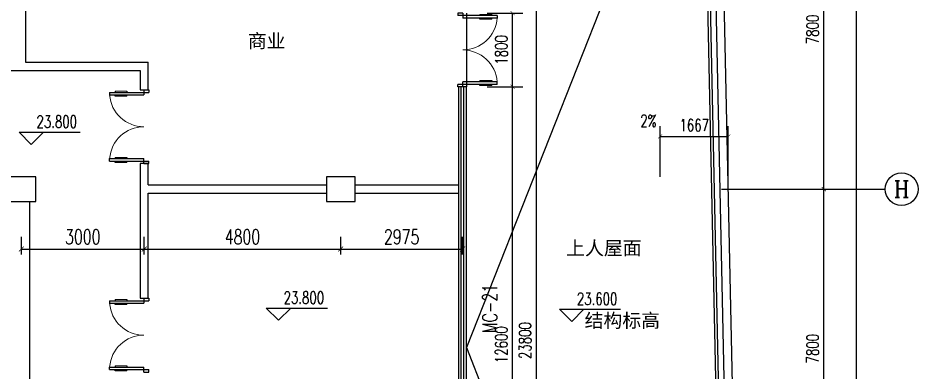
# Model space of a CAD drawing. Header units: millimetres. Extents: x 2680932 to 6187768, y 127588 to 383208.
# Drawn here: x 2762854 to 2784837, y 191175 to 199823 of the extents above; entities that cross this region are included whole.
import ezdxf
from ezdxf.enums import TextEntityAlignment as Align

# ---------------------------------------------------------------- set-up
doc = ezdxf.new("R2010")
doc.units = ezdxf.units.MM
doc.header["$LTSCALE"] = 20
for name, color, linetype in [('AXIS', 3, 'Continuous'), ('AXIS_TEXT', 7, 'Continuous'), ('COLUMN', 9, 'Continuous'), ('CURTWALL', 4, 'Continuous'), ('DIM_ELEV', 3, 'Continuous'), ('DIM_SYMB', 3, 'Continuous'), ('PUB_DIM', 3, 'Continuous'), ('PUB_TEXT', 41, 'Continuous'), ('WALL', 3, 'Continuous'), ('WINDOW', 4, 'Continuous'), ('WINDOW_TEXT', 183, 'Continuous'), ('屋面排水', 210, 'Continuous'), ('细线', 8, 'Continuous'), ('装饰一', 201, 'Continuous'), ('阳台栏杆', 149, 'Continuous')]:
    doc.layers.add(name, color=color, linetype=linetype)
doc.styles.add('_TCH_AXIS', font='COMPLEX', dxfattribs={"bigfont": 'GBCBIG'})
doc.styles.add('_TCH_DIM', font='SIMPLEX', dxfattribs={"bigfont": 'GBCBIG'})
doc.styles.add('_TCH_DIM_T3', font='SIMPLEX', dxfattribs={"width": 0.705882, "bigfont": 'GBCBIG'})
doc.styles.add('_TCH_WINDOW', font='SIMPLEX', dxfattribs={"bigfont": 'GBCBIG'})
doc.styles.add('COMPLEX', font='complex')
doc.styles.get("Standard").update_dxf_attribs({"font": '', "width": 0.8})
doc.styles.get('Standard').set_extended_font_data('YouYuan')
doc.dimstyles.new('_TCH_ARCH&&100', dxfattribs={"dimtxt": 297.5, "dimasz": 100, "dimexe": 250, "dimexo": 300, "dimgap": 126.25, "dimtad": 1, "dimdec": 0, "dimzin": 0, "dimdsep": 46, "dimtxsty": '_TCH_DIM_T3', "dimblk": 'ARCHTICK', "dimcen": 0.09, "dimclrt": 7, "dimazin": 2, "dimtfac": 1, "dimtdec": 0, "dimtix": 1, "dimtmove": 2, "dimatfit": 3, "dimfxl": 1, "dimtolj": 1, "dimtzin": 0, "dimarcsym": 0})
doc.dimstyles.new('_TCH_ARCH&&120', dxfattribs={"dimtxt": 357, "dimasz": 120, "dimexe": 300, "dimexo": 360, "dimgap": 120, "dimtad": 1, "dimdec": 0, "dimzin": 0, "dimdsep": 46, "dimtxsty": '_TCH_DIM_T3', "dimblk": 'ARCHTICK', "dimcen": 0.09, "dimclrt": 7, "dimazin": 2, "dimtfac": 1, "dimtdec": 0, "dimtix": 1, "dimtmove": 2, "dimatfit": 3, "dimfxl": 1, "dimtolj": 1, "dimtzin": 0, "dimarcsym": 0})

# ---------------------------------------------------------------- blocks, each defined once
blk = doc.blocks.new('_ArchTick')
at = {"color": 0, "linetype": 'ByBlock', "lineweight": -3, "const_width": 0.15}
blk.add_lwpolyline([(-0.5, -0.5), (0.5, 0.5)], dxfattribs=at)
blk = doc.blocks.new('*D138')
at = {"layer": 'Defpoints', "color": 0, "lineweight": -3, "transparency": 16777216}
for p in [(2765937, 194178), (2762937, 193689), (2765937, 193689)]:
    blk.add_point(p, dxfattribs=at)
at = {"layer": 'PUB_DIM', "color": 0, "lineweight": -2, "transparency": 16777216}
for p, q in [((2762937, 194049), (2762937, 194478)), ((2765937, 194049), (2765937, 194478)), ((2762937, 194178), (2765937, 194178))]:
    blk.add_line(p, q, dxfattribs=at)
at = {"layer": 'PUB_DIM', "color": 0, "lineweight": -2, "transparency": 16777216, "xscale": 120, "yscale": 120, "zscale": 120, "rotation": 180}
blk.add_blockref('_ArchTick', (2762937, 194178), dxfattribs=at)
at = {"layer": 'PUB_DIM', "color": 0, "lineweight": -2, "transparency": 16777216, "xscale": 120, "yscale": 120, "zscale": 120}
blk.add_blockref('_ArchTick', (2765937, 194178), dxfattribs=at)
at = {"layer": 'PUB_DIM', "color": 7, "transparency": 16777216, "insert": (2764437, 194477), "char_height": 357, "attachment_point": 5, "style": '_TCH_DIM_T3'}
blk.add_mtext('\\A1;3000', dxfattribs=at)
blk = doc.blocks.new('*D139')
at = {"layer": 'Defpoints', "color": 0, "lineweight": -3, "transparency": 16777216}
for p in [(2770737, 194178), (2765937, 193689), (2770737, 193689)]:
    blk.add_point(p, dxfattribs=at)
at = {"layer": 'PUB_DIM', "color": 0, "lineweight": -2, "transparency": 16777216}
for p, q in [((2765937, 194049), (2765937, 194478)), ((2770737, 194049), (2770737, 194478)), ((2765937, 194178), (2770737, 194178))]:
    blk.add_line(p, q, dxfattribs=at)
at = {"layer": 'PUB_DIM', "color": 0, "lineweight": -2, "transparency": 16777216, "xscale": 120, "yscale": 120, "zscale": 120, "rotation": 180}
blk.add_blockref('_ArchTick', (2765937, 194178), dxfattribs=at)
at = {"layer": 'PUB_DIM', "color": 0, "lineweight": -2, "transparency": 16777216, "xscale": 120, "yscale": 120, "zscale": 120}
blk.add_blockref('_ArchTick', (2770737, 194178), dxfattribs=at)
at = {"layer": 'PUB_DIM', "color": 7, "transparency": 16777216, "insert": (2768337, 194477), "char_height": 357, "attachment_point": 5, "style": '_TCH_DIM_T3'}
blk.add_mtext('\\A1;4800', dxfattribs=at)
blk = doc.blocks.new('*D140')
at = {"layer": 'Defpoints', "color": 0, "lineweight": -3, "transparency": 16777216}
for p in [(2773712, 194178), (2770737, 193689), (2773712, 193689)]:
    blk.add_point(p, dxfattribs=at)
at = {"layer": 'PUB_DIM', "color": 0, "lineweight": -2, "transparency": 16777216}
for p, q in [((2770737, 194049), (2770737, 194478)), ((2773712, 194049), (2773712, 194478)), ((2770737, 194178), (2773712, 194178))]:
    blk.add_line(p, q, dxfattribs=at)
at = {"layer": 'PUB_DIM', "color": 0, "lineweight": -2, "transparency": 16777216, "xscale": 120, "yscale": 120, "zscale": 120, "rotation": 180}
blk.add_blockref('_ArchTick', (2770737, 194178), dxfattribs=at)
at = {"layer": 'PUB_DIM', "color": 0, "lineweight": -2, "transparency": 16777216, "xscale": 120, "yscale": 120, "zscale": 120}
blk.add_blockref('_ArchTick', (2773712, 194178), dxfattribs=at)
at = {"layer": 'PUB_DIM', "color": 7, "transparency": 16777216, "insert": (2772225, 194477), "char_height": 357, "attachment_point": 5, "style": '_TCH_DIM_T3'}
blk.add_mtext('\\A1;2975', dxfattribs=at)
blk = doc.blocks.new('$DorLib2D$00000011')
at = {"lineweight": 13}
for p, q in [((-0.483, 0.396), (-0.483, 0.235)), ((-0.417, 0.396), (-0.417, 0.235)), ((0.417, 0.396), (0.417, 0.235)), ((0.483, 0.396), (0.483, 0.235))]:
    blk.add_line(p, q, dxfattribs=at)
for p, q in [((-0.483, 0.396), (-0.467, 0.396)), ((-0.467, 0.471), (-0.467, -0.062)), ((-0.467, 0.471), (-0.433, 0.471)), ((-0.433, 0.471), (-0.433, 0.004)), ((-0.417, 0.396), (-0.433, 0.396)), ((0.417, 0.396), (0.433, 0.396)), ((0.433, 0.471), (0.433, 0.004)), ((0.467, 0.471), (0.433, 0.471)), ((0.467, 0.471), (0.467, -0.062)), ((0.483, 0.396), (0.467, 0.396)), ((-0.483, 0.235), (-0.467, 0.235)), ((-0.417, 0.235), (-0.433, 0.235)), ((0.417, 0.235), (0.433, 0.235)), ((0.483, 0.235), (0.467, 0.235)), ((-0.5, 0.004), (-0.433, 0.004)), ((-0.5, 0.004), (-0.5, -0.062)), ((0.5, 0.004), (0.433, 0.004)), ((0.5, 0.004), (0.5, -0.062)), ((-0.5, -0.062), (-0.467, -0.062)), ((0.5, -0.062), (0.467, -0.062))]:
    blk.add_line(p, q)
for centre, start, end in [((-0.467, 0.004), 0, 85.904), ((0.467, 0.004), 94.096, 180)]:
    blk.add_arc(centre, 0.467, start, end, dxfattribs=at)
blk = doc.blocks.new('*D163')
at = {"layer": 'Defpoints', "color": 0, "lineweight": -3, "transparency": 16777216}
for p in [(2774012, 199943), (2774935, 199943), (2774012, 198143)]:
    blk.add_point(p, dxfattribs=at)
at = {"layer": 'PUB_DIM', "color": 0, "lineweight": -2, "transparency": 16777216}
for p, q in [((2774312, 199943), (2775185, 199943)), ((2774935, 198143), (2774935, 199943)), ((2774312, 198143), (2775185, 198143))]:
    blk.add_line(p, q, dxfattribs=at)
at = {"layer": 'PUB_DIM', "color": 0, "lineweight": -2, "transparency": 16777216, "xscale": 100, "yscale": 100, "zscale": 100}
for p, rotation in [((2774935, 199943), 90), ((2774935, 198143), 270)]:
    blk.add_blockref('_ArchTick', p, dxfattribs=dict(at, rotation=rotation))
at = {"layer": 'PUB_DIM', "color": 7, "transparency": 16777216, "insert": (2774660, 199043), "char_height": 297.5, "attachment_point": 5, "rotation": 90, "style": '_TCH_DIM_T3'}
blk.add_mtext('\\A1;1800', dxfattribs=at)
blk = doc.blocks.new('*D164')
at = {"layer": 'Defpoints', "color": 0, "lineweight": -3, "transparency": 16777216}
for p in [(2774012, 198143), (2774935, 198143), (2774012, 185543)]:
    blk.add_point(p, dxfattribs=at)
at = {"layer": 'PUB_DIM', "color": 0, "lineweight": -2, "transparency": 16777216}
for p, q in [((2774312, 198143), (2775185, 198143)), ((2774935, 185543), (2774935, 198143)), ((2774312, 185543), (2775185, 185543))]:
    blk.add_line(p, q, dxfattribs=at)
at = {"layer": 'PUB_DIM', "color": 0, "lineweight": -2, "transparency": 16777216, "xscale": 100, "yscale": 100, "zscale": 100}
for p, rotation in [((2774935, 198143), 90), ((2774935, 185543), 270)]:
    blk.add_blockref('_ArchTick', p, dxfattribs=dict(at, rotation=rotation))
at = {"layer": 'PUB_DIM', "color": 7, "transparency": 16777216, "insert": (2774660, 191843), "char_height": 297.5, "attachment_point": 5, "rotation": 90, "style": '_TCH_DIM_T3'}
blk.add_mtext('\\A1;12600', dxfattribs=at)
blk = doc.blocks.new('*D167')
at = {"layer": 'Defpoints', "color": 0, "lineweight": -3, "transparency": 16777216}
for p in [(2774012, 203843), (2775516, 203843), (2774012, 180043)]:
    blk.add_point(p, dxfattribs=at)
at = {"layer": 'PUB_DIM', "color": 0, "lineweight": -2, "transparency": 16777216}
for p, q in [((2774312, 203843), (2775766, 203843)), ((2775516, 180043), (2775516, 203843)), ((2774312, 180043), (2775766, 180043))]:
    blk.add_line(p, q, dxfattribs=at)
at = {"layer": 'PUB_DIM', "color": 0, "lineweight": -2, "transparency": 16777216, "xscale": 100, "yscale": 100, "zscale": 100}
for p, rotation in [((2775516, 203843), 90), ((2775516, 180043), 270)]:
    blk.add_blockref('_ArchTick', p, dxfattribs=dict(at, rotation=rotation))
at = {"layer": 'PUB_DIM', "color": 7, "transparency": 16777216, "insert": (2775241, 191943), "char_height": 297.5, "attachment_point": 5, "rotation": 90, "style": '_TCH_DIM_T3'}
blk.add_mtext('\\A1;23800', dxfattribs=at)
blk = doc.blocks.new('*D180')
at = {"layer": 'Defpoints', "color": 0, "lineweight": -3, "transparency": 16777216}
for p in [(2780204, 196929), (2778537, 195643), (2780204, 195643)]:
    blk.add_point(p, dxfattribs=at)
at = {"layer": 'PUB_DIM', "color": 0, "lineweight": -2, "transparency": 16777216}
for p, q in [((2778537, 195943), (2778537, 197179)), ((2780204, 195943), (2780204, 197179)), ((2778537, 196929), (2780204, 196929))]:
    blk.add_line(p, q, dxfattribs=at)
at = {"layer": 'PUB_DIM', "color": 0, "lineweight": -2, "transparency": 16777216, "xscale": 100, "yscale": 100, "zscale": 100, "rotation": 180}
blk.add_blockref('_ArchTick', (2778537, 196929), dxfattribs=at)
at = {"layer": 'PUB_DIM', "color": 0, "lineweight": -2, "transparency": 16777216, "xscale": 100, "yscale": 100, "zscale": 100}
blk.add_blockref('_ArchTick', (2780204, 196929), dxfattribs=at)
at = {"layer": 'PUB_DIM', "color": 7, "transparency": 16777216, "insert": (2779371, 197204), "char_height": 297.5, "attachment_point": 5, "style": '_TCH_DIM_T3'}
blk.add_mtext('\\A1;1667', dxfattribs=at)
blk = doc.blocks.new('_FZH')
blk.add_lwpolyline([(-0.5, -0.5), (0.5, -0.5), (0.5, 0.5), (-0.5, 0.5)], close=True)
blk = doc.blocks.new('*D243')
at = {"layer": 'AXIS', "color": 0, "lineweight": -2, "transparency": 16777216}
for p, q in [((2780337, 195643), (2782787, 195643)), ((2782537, 187843), (2782537, 195643)), ((2780337, 187843), (2782787, 187843))]:
    blk.add_line(p, q, dxfattribs=at)
at = {"layer": 'Defpoints', "color": 0, "lineweight": -3, "transparency": 16777216}
for p in [(2780037, 195643), (2782537, 195643), (2780037, 187843)]:
    blk.add_point(p, dxfattribs=at)
at = {"layer": 'AXIS', "color": 0, "lineweight": -2, "transparency": 16777216, "xscale": 100, "yscale": 100, "zscale": 100}
for p, rotation in [((2782537, 195643), 90), ((2782537, 187843), 270)]:
    blk.add_blockref('_ArchTick', p, dxfattribs=dict(at, rotation=rotation))
at = {"layer": 'AXIS', "color": 7, "transparency": 16777216, "insert": (2782262, 191743), "char_height": 297.5, "attachment_point": 5, "rotation": 90, "style": '_TCH_DIM_T3'}
blk.add_mtext('\\A1;7800', dxfattribs=at)
blk = doc.blocks.new('*D244')
at = {"layer": 'AXIS', "color": 0, "lineweight": -2, "transparency": 16777216}
for p, q in [((2780337, 203443), (2782787, 203443)), ((2782537, 195643), (2782537, 203443)), ((2780337, 195643), (2782787, 195643))]:
    blk.add_line(p, q, dxfattribs=at)
at = {"layer": 'Defpoints', "color": 0, "lineweight": -3, "transparency": 16777216}
for p in [(2780037, 203443), (2782537, 203443), (2780037, 195643)]:
    blk.add_point(p, dxfattribs=at)
at = {"layer": 'AXIS', "color": 0, "lineweight": -2, "transparency": 16777216, "xscale": 100, "yscale": 100, "zscale": 100}
for p, rotation in [((2782537, 203443), 90), ((2782537, 195643), 270)]:
    blk.add_blockref('_ArchTick', p, dxfattribs=dict(at, rotation=rotation))
at = {"layer": 'AXIS', "color": 7, "transparency": 16777216, "insert": (2782262, 199543), "char_height": 297.5, "attachment_point": 5, "rotation": 90, "style": '_TCH_DIM_T3'}
blk.add_mtext('\\A1;7800', dxfattribs=at)
blk = doc.blocks.new('*D246')
at = {"layer": 'AXIS', "color": 0, "lineweight": -2, "transparency": 16777216}
for p, q in [((2780337, 211243), (2783587, 211243)), ((2783337, 148843), (2783337, 211243)), ((2780337, 148843), (2783587, 148843))]:
    blk.add_line(p, q, dxfattribs=at)
at = {"layer": 'Defpoints', "color": 0, "lineweight": -3, "transparency": 16777216}
for p in [(2780037, 211243), (2783337, 211243), (2780037, 148843)]:
    blk.add_point(p, dxfattribs=at)
at = {"layer": 'AXIS', "color": 0, "lineweight": -2, "transparency": 16777216, "xscale": 100, "yscale": 100, "zscale": 100}
for p, rotation in [((2783337, 211243), 90), ((2783337, 148843), 270)]:
    blk.add_blockref('_ArchTick', p, dxfattribs=dict(at, rotation=rotation))
at = {"layer": 'AXIS', "color": 7, "transparency": 16777216, "insert": (2783062, 180043), "char_height": 297.5, "attachment_point": 5, "rotation": 90, "style": '_TCH_DIM_T3'}
blk.add_mtext('\\A1;62400', dxfattribs=at)
blk = doc.blocks.new('_AXISO')
blk.add_circle((0, 0), 0.5)
at = {"layer": 'AXIS_TEXT', "style": 'COMPLEX', "width": 1.041667}
blk.add_attdef('A', text='', height=0.56, dxfattribs=at).set_placement((-0.25, -0.28), (0.25, -0.28), align=Align.FIT)

msp = doc.modelspace()

# ---------------------------------------------------------------- linework, layer by layer
at = {"layer": 'AXIS'}
msp.add_line((2780037.3, 195643.1), (2784037.3, 195643.1), dxfattribs=at)
at = {"layer": 'CURTWALL'}
for p, q in [((2773812.4, 198142.9), (2773612.4, 198142.9)), ((2773612.4, 198142.9), (2773612.4, 195643.1)), ((2773679, 195643.1), (2773679, 198142.9)), ((2773745.7, 195643.1), (2773745.7, 198142.9)), ((2773812.4, 195643.1), (2773812.4, 198142.9)), ((2773612.4, 195643.1), (2773612.4, 185542.9)), ((2773679, 185542.9), (2773679, 195643.1)), ((2773745.7, 185542.9), (2773745.7, 195643.1)), ((2773812.4, 185542.9), (2773812.4, 195643.1))]:
    msp.add_line(p, q, dxfattribs=at)
at = {"layer": 'DIM_ELEV'}
for p, q in [((2763179.6, 196736.3), (2762879.6, 197036.3)), ((2762879.6, 197036.3), (2764375.6, 197036.3)), ((2763179.6, 196736.3), (2763479.6, 197036.3)), ((2769216.6, 192437.9), (2768916.6, 192737.9)), ((2768916.6, 192737.9), (2770412.6, 192737.9)), ((2769216.6, 192437.9), (2769516.6, 192737.9)), ((2776378.2, 192408.4), (2776078.2, 192708.4)), ((2776078.2, 192708.4), (2777574.2, 192708.4)), ((2776378.2, 192408.4), (2776678.2, 192708.4))]:
    msp.add_line(p, q, dxfattribs=at)
at = {"layer": 'DIM_SYMB'}
for points in [[(2776844.9, 198799.3, 0, 0, 0), (2777106.4, 199496.1, 80, 0, 0), (2777211.9, 199777, 0, 0, 0)], [(2777949.7, 197309.4, 0, 0, 0), (2777182.6, 197309.4, 80, 0, 0), (2776882.6, 197309.4, 0, 0, 0)]]:
    msp.add_lwpolyline(points, format="xyseb", dxfattribs=at)
at = {"layer": 'WALL'}
for p, q in [((2763037.3, 203093.1), (2763037.3, 198743.1)), ((2763037.3, 198743.1), (2766037.3, 198743.1)), ((2766037.3, 198065.9), (2766037.3, 198743.1)), ((2759937.3, 198543.1), (2762937.3, 198543.1)), ((2762937.3, 198543.1), (2765837.3, 198543.1)), ((2765837.3, 198543.1), (2765837.3, 198065.9)), ((2765837.3, 198065.9), (2766037.3, 198065.9)), ((2766037.3, 196265.9), (2765837.3, 196265.9)), ((2765837.3, 196265.9), (2765837.3, 195643.1)), ((2766037.3, 195743.1), (2766037.3, 196265.9)), ((2766037.3, 195743.1), (2770387.3, 195743.1)), ((2771087.3, 195743.1), (2773612.4, 195743.1)), ((2765837.3, 195643.1), (2765837.3, 192974.5)), ((2766037.3, 195543.1), (2770387.3, 195543.1)), ((2766037.3, 192974.5), (2766037.3, 195543.1)), ((2771087.3, 195543.1), (2773612.4, 195543.1)), ((2765837.3, 192974.5), (2766037.3, 192974.5))]:
    msp.add_line(p, q, dxfattribs=at)
at = {"layer": '屋面排水'}
for p, q in [((2778335.7, 203248.8), (2773812.4, 191772.9)), ((2773812.4, 191772.9), (2778307.3, 180277.9))]:
    msp.add_line(p, q, dxfattribs=at)
at = {"layer": '细线'}
msp.add_line((2773812.4, 199942.9), (2773812.4, 198142.9), dxfattribs=at)
at = {"layer": '装饰一'}
for points in [[(2780539.2, 179951.7), (2779951.4, 207460, 0.4192246), (2777771.2, 209513.6), (2751696.9, 208510.7, 0.1889402), (2750693.9, 208072.5), (2726821.4, 184200, 0.1951669), (2726382.2, 183161), (2725894.9, 149373.3, 0.4109331), (2727648.6, 147547.9), (2755314.3, 146838.5, 0.4559937), (2757760, 149512.8), (2757392.2, 152700.5, -0.4333475), (2778550.4, 177809.8, 0.4050511)], [(2780339.3, 179947.5), (2779751.5, 207455.7, 0.4192246), (2777778.9, 209313.7), (2751704.6, 208310.9, 0.1889402), (2750835.4, 207931.1), (2726962.8, 184058.6, 0.1951669), (2726582.2, 183158.1), (2726094.9, 149370.4, 0.4109331), (2727653.7, 147747.8), (2755319.4, 147038.5, 0.4559937), (2757561.3, 149489.9), (2757193.5, 152677.3, -0.4333439), (2778539.9, 178009.5, 0.4050511)]]:
    msp.add_lwpolyline(points, format="xyb", close=True, dxfattribs=at)
at = {"layer": '阳台栏杆'}
msp.add_line((2763137.3, 195343.1), (2763137.3, 188243.1), dxfattribs=at)
for points in [[(2773812.4, 177399.4, -0.0524572), (2778532.5, 178149.3, 0.4050511), (2780199.3, 179944.5), (2779611.5, 207452.7, 0.4192246), (2777784.3, 209173.8), (2751710, 208171, 0.1889402), (2750934.3, 207832.1), (2727061.8, 183959.6, 0.1951669), (2726722.2, 183156.1), (2726234.9, 149368.4, 0.4109331), (2727657.3, 147887.8), (2755323, 147178.4, 0.4559937), (2757422.2, 149473.9), (2757054.5, 152661.1, -0.0272415), (2756897.6, 155143.1, -0.0272415)], [(2773812.4, 177461.5, -0.0522808), (2778529.3, 178209.2, 0.4050511), (2780139.3, 179943.2), (2779551.5, 207451.5, 0.4192246), (2777786.6, 209113.9), (2751712.3, 208111, 0.1889402), (2750976.8, 207789.7), (2727104.3, 183917.2, 0.1951669), (2726782.2, 183155.2), (2726294.9, 149367.5, 0.4109331), (2727658.8, 147947.8), (2755324.5, 147238.4, 0.4559937), (2757362.6, 149467), (2756994.9, 152654.1, -0.0272463), (2756837.6, 155143.1, -0.0272463)]]:
    msp.add_lwpolyline(points, format="xyb", dxfattribs=at)

# ---------------------------------------------------------------- block references
at = {"layer": 'AXIS'}
ref = msp.add_blockref('_AXISO', (2784437.3, 195643.1), dxfattribs=dict(at, xscale=800, yscale=800, zscale=800))
ref.add_attrib('A', 'H', dxfattribs={"layer": 'AXIS_TEXT', "height": 405.5, "style": '_TCH_AXIS'}).set_placement((2784244.2, 195440.3), (2784630.4, 195440.3), align=Align.FIT)
at = {"layer": 'COLUMN', "xscale": 700, "yscale": 600, "zscale": 600}
for p in [(2762937.3, 195643.1), (2770737.3, 195643.1)]:
    msp.add_blockref('_FZH', p, dxfattribs=at)
at = {"layer": 'WINDOW', "yscale": -1800}
for p, xscale, zscale, rotation in [((2773712.4, 199042.9), 1800, 1800, 90), ((2765937.3, 197165.9), -1800, -1800, 270), ((2765937.3, 192074.5), -1800, -1800, 270)]:
    msp.add_blockref('$DorLib2D$00000011', p, dxfattribs=dict(at, xscale=xscale, zscale=zscale, rotation=rotation))

# ---------------------------------------------------------------- texts
at = {"layer": 'PUB_TEXT'}
for s, p in [('商业', (2768467.7, 199094.7)), ('上人屋面', (2776243.9, 194033.3)), ('结构标高', (2776693.9, 192263.5))]:
    msp.add_text(s, height=337.59, dxfattribs=at).set_placement(p)
at = {"layer": 'PUB_TEXT', "style": '_TCH_DIM', "width": 0.705882}
for s, p in [('23.800', (2763305.6, 197141.3)), ('2%', (2778054.7, 197160.7)), ('23.800', (2769342.6, 192842.9)), ('23.600', (2776504.2, 192813.4))]:
    msp.add_text(s, height=297.5, dxfattribs=at).set_placement(p)
at = {"layer": 'WINDOW_TEXT', "style": '_TCH_WINDOW', "width": 0.705882}
msp.add_text('MC-21', height=357, rotation=90, dxfattribs=at).set_placement((2774559.5, 192127.7))

# ---------------------------------------------------------------- dimensions: what is measured, and where the dimension line sits
at = {"layer": 'AXIS'}
for p1, p2, distance, picture, middle in [((2780037.3, 148843.1), (2780037.3, 211243.1), -3300, '*D246', (2783062.3, 180043.1)), ((2780037.3, 195643.1), (2780037.3, 203443.1), -2500, '*D244', (2782262.3, 199543.1)), ((2780037.3, 187843.1), (2780037.3, 195643.1), -2500, '*D243', (2782262.3, 191743.1))]:
    dim = msp.add_aligned_dim(p1=p1, p2=p2, distance=distance, dimstyle='_TCH_ARCH&&100', dxfattribs=at)
    dim.commit()
    dim.dimension.update_dxf_attribs({"geometry": picture, "text_midpoint": middle})
at = {"layer": 'PUB_DIM'}
for p1, p2, distance, dimstyle, picture, middle in [((2774012.4, 180043.1), (2774012.4, 203843.1), -1503.4, '_TCH_ARCH&&100', '*D167', (2775240.7, 191943.1)), ((2774012.4, 198142.9), (2774012.4, 199942.9), -922.9, '_TCH_ARCH&&100', '*D163', (2774660.3, 199042.9)), ((2774012.4, 185542.9), (2774012.4, 198142.9), -922.9, '_TCH_ARCH&&100', '*D164', (2774660.3, 191842.9)), ((2778537.3, 195643.1), (2780203.9, 195643.1), 1286.4, '_TCH_ARCH&&100', '*D180', (2779370.6, 197204.4)), ((2762937.3, 193688.6), (2765937.3, 193688.6), 489.5, '_TCH_ARCH&&120', '*D138', (2764437.3, 194476.7)), ((2765937.3, 193688.6), (2770737.3, 193688.6), 489.5, '_TCH_ARCH&&120', '*D139', (2768337.3, 194476.7)), ((2770737.3, 193688.6), (2773712.4, 193688.6), 489.5, '_TCH_ARCH&&120', '*D140', (2772224.8, 194476.7))]:
    dim = msp.add_aligned_dim(p1=p1, p2=p2, distance=distance, dimstyle=dimstyle, dxfattribs=at)
    dim.commit()
    dim.dimension.update_dxf_attribs({"geometry": picture, "text_midpoint": middle})

doc.saveas('drawing.dxf')
